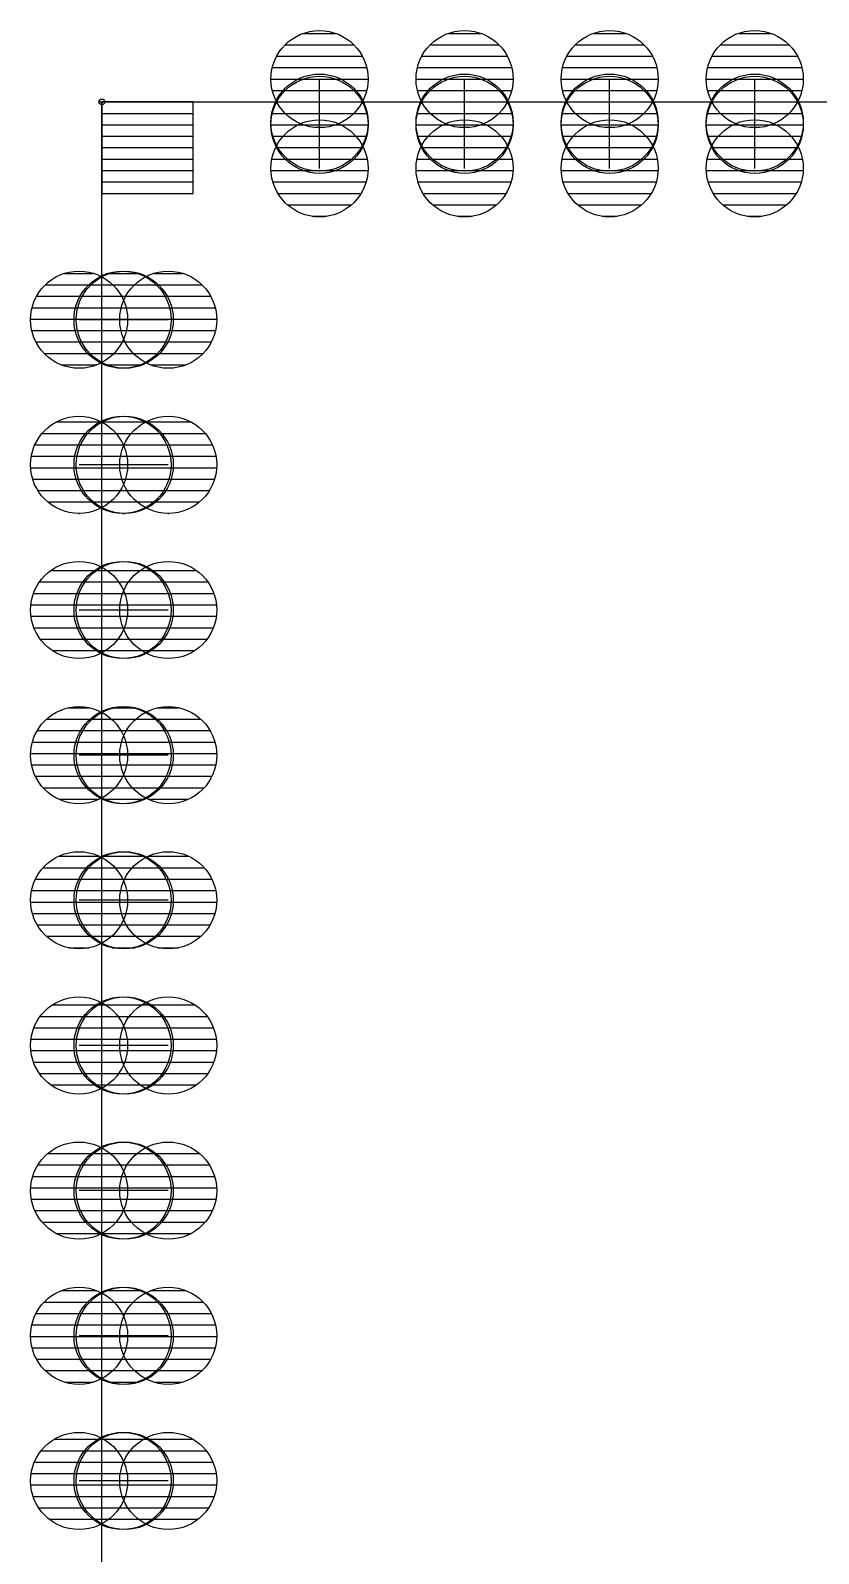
# Model space of a CAD drawing. Extents: x -26 to 0.6, y -0.6 to 26.
# Drawn here: x -26.03 to -19.13, y 12.7 to 26.03 of the extents above; entities that cross this region are included whole.
import ezdxf

# ---------------------------------------------------------------- set-up
doc = ezdxf.new("R2010")
doc.units = 0
doc.layers.get('0').update_dxf_attribs({"linetype": 'CONTINUOUS'})
doc.layers.add('BOTTOMSOLDER', color=6, linetype='CONTINUOUS')
doc.layers.add('MECHANICAL2', color=6, linetype='CONTINUOUS')

# ---------------------------------------------------------------- blocks, each defined once
blk = doc.blocks.new('#POLYLINE_20_')
at = {"layer": 'BOTTOMSOLDER'}
blk.add_line((0.2, -10.16), (-0.2, -10.16), dxfattribs=at)
blk = doc.blocks.new('*X212')
at = {"layer": 'BOTTOMSOLDER', "linetype": 'CONTINUOUS'}
for p, q in [((-0.015, -9.795), (0.415, -9.795)), ((-0.13, -9.895), (0.53, -9.895)), ((-0.219, -10.095), (0.619, -10.095)), ((-0.192, -9.995), (0.592, -9.995)), ((-0.222, -10.195), (0.622, -10.195)), ((-0.201, -10.295), (0.601, -10.295)), ((-0.154, -10.395), (0.554, -10.395)), ((-0.059, -10.495), (0.459, -10.495))]:
    blk.add_line(p, q, dxfattribs=at)
blk = doc.blocks.new('*X213')
at = {"layer": 'BOTTOMSOLDER', "linetype": 'CONTINUOUS'}
for p, q in [((-0.415, -9.795), (0.015, -9.795)), ((-0.53, -9.895), (0.13, -9.895)), ((-0.619, -10.095), (0.219, -10.095)), ((-0.592, -9.995), (0.192, -9.995)), ((-0.622, -10.195), (0.222, -10.195)), ((-0.601, -10.295), (0.201, -10.295)), ((-0.554, -10.395), (0.154, -10.395)), ((-0.459, -10.495), (0.059, -10.495))]:
    blk.add_line(p, q, dxfattribs=at)
blk = doc.blocks.new('#POLYLINE_22_')
at = {"layer": 'BOTTOMSOLDER'}
blk.add_line((0.2, -8.89), (-0.2, -8.89), dxfattribs=at)
blk = doc.blocks.new('*X216')
at = {"layer": 'BOTTOMSOLDER', "linetype": 'CONTINUOUS'}
for p, q in [((0.044, -8.495), (0.356, -8.495)), ((-0.106, -8.595), (0.506, -8.595)), ((-0.176, -8.695), (0.576, -8.695)), ((-0.225, -8.895), (0.625, -8.895)), ((-0.214, -8.795), (0.614, -8.795)), ((-0.211, -8.995), (0.611, -8.995)), ((-0.17, -9.095), (0.57, -9.095)), ((-0.096, -9.195), (0.496, -9.195)), ((0.077, -9.295), (0.323, -9.295))]:
    blk.add_line(p, q, dxfattribs=at)
blk = doc.blocks.new('*X217')
at = {"layer": 'BOTTOMSOLDER', "linetype": 'CONTINUOUS'}
for p, q in [((-0.356, -8.495), (-0.044, -8.495)), ((-0.506, -8.595), (0.106, -8.595)), ((-0.576, -8.695), (0.176, -8.695)), ((-0.625, -8.895), (0.225, -8.895)), ((-0.614, -8.795), (0.214, -8.795)), ((-0.611, -8.995), (0.211, -8.995)), ((-0.57, -9.095), (0.17, -9.095)), ((-0.496, -9.195), (0.096, -9.195)), ((-0.323, -9.295), (-0.077, -9.295))]:
    blk.add_line(p, q, dxfattribs=at)
blk = doc.blocks.new('#POLYLINE_23_')
at = {"layer": 'BOTTOMSOLDER'}
blk.add_line((0.2, -7.62), (-0.2, -7.62), dxfattribs=at)
blk = doc.blocks.new('*X218')
at = {"layer": 'BOTTOMSOLDER', "linetype": 'CONTINUOUS'}
for p, q in [((0.196, -7.195), (0.204, -7.195)), ((-0.071, -7.295), (0.471, -7.295)), ((-0.16, -7.395), (0.56, -7.395)), ((-0.223, -7.595), (0.623, -7.595)), ((-0.204, -7.495), (0.604, -7.495)), ((-0.218, -7.695), (0.618, -7.695)), ((-0.186, -7.795), (0.586, -7.795)), ((-0.122, -7.895), (0.522, -7.895)), ((0.003, -7.995), (0.397, -7.995))]:
    blk.add_line(p, q, dxfattribs=at)
blk = doc.blocks.new('*X219')
at = {"layer": 'BOTTOMSOLDER', "linetype": 'CONTINUOUS'}
for p, q in [((-0.204, -7.195), (-0.196, -7.195)), ((-0.471, -7.295), (0.071, -7.295)), ((-0.56, -7.395), (0.16, -7.395)), ((-0.623, -7.595), (0.223, -7.595)), ((-0.604, -7.495), (0.204, -7.495)), ((-0.618, -7.695), (0.218, -7.695)), ((-0.586, -7.795), (0.186, -7.795)), ((-0.522, -7.895), (0.122, -7.895)), ((-0.397, -7.995), (-0.003, -7.995))]:
    blk.add_line(p, q, dxfattribs=at)
blk = doc.blocks.new('#POLYLINE_24_')
at = {"layer": 'BOTTOMSOLDER'}
blk.add_line((0.2, -6.35), (-0.2, -6.35), dxfattribs=at)
blk = doc.blocks.new('*X220')
at = {"layer": 'BOTTOMSOLDER', "linetype": 'CONTINUOUS'}
for p, q in [((-0.034, -5.995), (0.434, -5.995)), ((-0.138, -6.095), (0.538, -6.095)), ((-0.195, -6.195), (0.595, -6.195)), ((-0.221, -6.395), (0.621, -6.395)), ((-0.22, -6.295), (0.62, -6.295)), ((-0.198, -6.495), (0.598, -6.495)), ((-0.147, -6.595), (0.547, -6.595)), ((-0.047, -6.695), (0.447, -6.695))]:
    blk.add_line(p, q, dxfattribs=at)
blk = doc.blocks.new('*X221')
at = {"layer": 'BOTTOMSOLDER', "linetype": 'CONTINUOUS'}
for p, q in [((-0.434, -5.995), (0.034, -5.995)), ((-0.538, -6.095), (0.138, -6.095)), ((-0.595, -6.195), (0.195, -6.195)), ((-0.621, -6.395), (0.221, -6.395)), ((-0.62, -6.295), (0.22, -6.295)), ((-0.598, -6.495), (0.198, -6.495)), ((-0.547, -6.595), (0.147, -6.595)), ((-0.447, -6.695), (0.047, -6.695))]:
    blk.add_line(p, q, dxfattribs=at)
blk = doc.blocks.new('#POLYLINE_25_')
at = {"layer": 'BOTTOMSOLDER'}
blk.add_line((0.2, -5.08), (-0.2, -5.08), dxfattribs=at)
blk = doc.blocks.new('*X222')
at = {"layer": 'BOTTOMSOLDER', "linetype": 'CONTINUOUS'}
for p, q in [((-0.114, -4.795), (0.514, -4.795)), ((0.022, -4.695), (0.378, -4.695)), ((-0.181, -4.895), (0.581, -4.895)), ((-0.217, -4.995), (0.617, -4.995)), ((-0.224, -5.095), (0.624, -5.095)), ((-0.208, -5.195), (0.608, -5.195)), ((-0.165, -5.295), (0.565, -5.295)), ((-0.084, -5.395), (0.484, -5.395)), ((0.11, -5.495), (0.29, -5.495))]:
    blk.add_line(p, q, dxfattribs=at)
blk = doc.blocks.new('*X223')
at = {"layer": 'BOTTOMSOLDER', "linetype": 'CONTINUOUS'}
for p, q in [((-0.514, -4.795), (0.114, -4.795)), ((-0.378, -4.695), (-0.022, -4.695)), ((-0.581, -4.895), (0.181, -4.895)), ((-0.617, -4.995), (0.217, -4.995)), ((-0.624, -5.095), (0.224, -5.095)), ((-0.608, -5.195), (0.208, -5.195)), ((-0.565, -5.295), (0.165, -5.295)), ((-0.484, -5.395), (0.084, -5.395)), ((-0.29, -5.495), (-0.11, -5.495))]:
    blk.add_line(p, q, dxfattribs=at)
blk = doc.blocks.new('#POLYLINE_26_')
at = {"layer": 'BOTTOMSOLDER'}
blk.add_line((0.2, -3.81), (-0.2, -3.81), dxfattribs=at)
blk = doc.blocks.new('*X224')
at = {"layer": 'BOTTOMSOLDER', "linetype": 'CONTINUOUS'}
for p, q in [((0.11, -3.395), (0.29, -3.395)), ((-0.165, -3.595), (0.565, -3.595)), ((-0.084, -3.495), (0.484, -3.495)), ((-0.208, -3.695), (0.608, -3.695)), ((-0.224, -3.795), (0.624, -3.795)), ((-0.217, -3.895), (0.617, -3.895)), ((-0.181, -3.995), (0.581, -3.995)), ((-0.114, -4.095), (0.514, -4.095)), ((0.022, -4.195), (0.378, -4.195))]:
    blk.add_line(p, q, dxfattribs=at)
blk = doc.blocks.new('*X225')
at = {"layer": 'BOTTOMSOLDER', "linetype": 'CONTINUOUS'}
for p, q in [((-0.29, -3.395), (-0.11, -3.395)), ((-0.565, -3.595), (0.165, -3.595)), ((-0.484, -3.495), (0.084, -3.495)), ((-0.608, -3.695), (0.208, -3.695)), ((-0.624, -3.795), (0.224, -3.795)), ((-0.617, -3.895), (0.217, -3.895)), ((-0.581, -3.995), (0.181, -3.995)), ((-0.514, -4.095), (0.114, -4.095)), ((-0.378, -4.195), (-0.022, -4.195))]:
    blk.add_line(p, q, dxfattribs=at)
blk = doc.blocks.new('#POLYLINE_27_')
at = {"layer": 'BOTTOMSOLDER'}
blk.add_line((0.2, -2.54), (-0.2, -2.54), dxfattribs=at)
blk = doc.blocks.new('*X226')
at = {"layer": 'BOTTOMSOLDER', "linetype": 'CONTINUOUS'}
for p, q in [((-0.047, -2.195), (0.447, -2.195)), ((-0.198, -2.395), (0.598, -2.395)), ((-0.147, -2.295), (0.547, -2.295)), ((-0.221, -2.495), (0.621, -2.495)), ((-0.22, -2.595), (0.62, -2.595)), ((-0.195, -2.695), (0.595, -2.695)), ((-0.138, -2.795), (0.538, -2.795)), ((-0.034, -2.895), (0.434, -2.895))]:
    blk.add_line(p, q, dxfattribs=at)
blk = doc.blocks.new('*X227')
at = {"layer": 'BOTTOMSOLDER', "linetype": 'CONTINUOUS'}
for p, q in [((-0.447, -2.195), (0.047, -2.195)), ((-0.598, -2.395), (0.198, -2.395)), ((-0.547, -2.295), (0.147, -2.295)), ((-0.621, -2.495), (0.221, -2.495)), ((-0.62, -2.595), (0.22, -2.595)), ((-0.595, -2.695), (0.195, -2.695)), ((-0.538, -2.795), (0.138, -2.795)), ((-0.434, -2.895), (0.034, -2.895))]:
    blk.add_line(p, q, dxfattribs=at)
blk = doc.blocks.new('#POLYLINE_28_')
at = {"layer": 'BOTTOMSOLDER'}
blk.add_line((0.2, -1.27), (-0.2, -1.27), dxfattribs=at)
blk = doc.blocks.new('*X228')
at = {"layer": 'BOTTOMSOLDER', "linetype": 'CONTINUOUS'}
for p, q in [((0.003, -0.895), (0.397, -0.895)), ((-0.122, -0.995), (0.522, -0.995)), ((-0.218, -1.195), (0.618, -1.195)), ((-0.186, -1.095), (0.586, -1.095)), ((-0.223, -1.295), (0.623, -1.295)), ((-0.204, -1.395), (0.604, -1.395)), ((-0.16, -1.495), (0.56, -1.495)), ((-0.071, -1.595), (0.471, -1.595)), ((0.196, -1.695), (0.204, -1.695))]:
    blk.add_line(p, q, dxfattribs=at)
blk = doc.blocks.new('*X229')
at = {"layer": 'BOTTOMSOLDER', "linetype": 'CONTINUOUS'}
for p, q in [((-0.397, -0.895), (-0.003, -0.895)), ((-0.522, -0.995), (0.122, -0.995)), ((-0.618, -1.195), (0.218, -1.195)), ((-0.586, -1.095), (0.186, -1.095)), ((-0.623, -1.295), (0.223, -1.295)), ((-0.604, -1.395), (0.204, -1.395)), ((-0.56, -1.495), (0.16, -1.495)), ((-0.471, -1.595), (0.071, -1.595)), ((-0.204, -1.695), (-0.196, -1.695))]:
    blk.add_line(p, q, dxfattribs=at)
blk = doc.blocks.new('#POLYLINE_29_')
at = {"layer": 'BOTTOMSOLDER'}
blk.add_line((0.2, 0), (-0.2, 0), dxfattribs=at)
blk = doc.blocks.new('*X230')
at = {"layer": 'BOTTOMSOLDER', "linetype": 'CONTINUOUS'}
for p, q in [((0.077, 0.405), (0.323, 0.405)), ((-0.096, 0.305), (0.496, 0.305)), ((-0.17, 0.205), (0.57, 0.205)), ((-0.225, 0.005), (0.625, 0.005)), ((-0.211, 0.105), (0.611, 0.105)), ((-0.214, -0.095), (0.614, -0.095)), ((-0.176, -0.195), (0.576, -0.195)), ((-0.106, -0.295), (0.506, -0.295)), ((0.044, -0.395), (0.356, -0.395))]:
    blk.add_line(p, q, dxfattribs=at)
blk = doc.blocks.new('*X231')
at = {"layer": 'BOTTOMSOLDER', "linetype": 'CONTINUOUS'}
for p, q in [((-0.323, 0.405), (-0.077, 0.405)), ((-0.496, 0.305), (0.096, 0.305)), ((-0.57, 0.205), (0.17, 0.205)), ((-0.625, 0.005), (0.225, 0.005)), ((-0.611, 0.105), (0.211, 0.105)), ((-0.614, -0.095), (0.214, -0.095)), ((-0.576, -0.195), (0.176, -0.195)), ((-0.506, -0.295), (0.106, -0.295)), ((-0.356, -0.395), (-0.044, -0.395))]:
    blk.add_line(p, q, dxfattribs=at)
blk = doc.blocks.new('SIP18_1_27_____B_51')
at = {"layer": 'BOTTOMSOLDER'}
for centre, radius in [((-0.2, 0), 0.425), ((0.2, 0), 0.425), ((-0.2, -1.27), 0.425), ((0.2, -1.27), 0.425), ((-0.2, -2.54), 0.425), ((0.2, -2.54), 0.425), ((-0.2, -2.54), 0), ((0.2, -2.54), 0), ((-0.2, -3.81), 0.425), ((0.2, -3.81), 0.425), ((-0.2, -5.08), 0.425), ((0.2, -5.08), 0.425), ((-0.2, -6.35), 0.425), ((0.2, -6.35), 0.425), ((-0.2, -7.62), 0.425), ((0.2, -7.62), 0.425), ((-0.2, -8.89), 0.425), ((0.2, -8.89), 0.425), ((-0.2, -10.16), 0.425), ((0.2, -10.16), 0.425), ((-0.2, -10.16), 0), ((0.2, -10.16), 0)]:
    blk.add_circle(centre, radius, dxfattribs=at)
for name in ['*X231', '*X230', '#POLYLINE_29_', '*X229', '*X228', '#POLYLINE_28_', '*X227', '*X226', '#POLYLINE_27_', '*X225', '*X224', '#POLYLINE_26_', '*X223', '*X222', '#POLYLINE_25_', '*X221', '*X220', '#POLYLINE_24_', '*X219', '*X218', '#POLYLINE_23_', '*X217', '*X216', '#POLYLINE_22_', '*X213', '*X212', '#POLYLINE_20_']:
    blk.add_blockref(name, (0, 0), dxfattribs=at)
blk = doc.blocks.new('#POLYLINE_74_')
at = {"layer": 'BOTTOMSOLDER'}
blk.add_line((0.2, -10.16), (-0.2, -10.16), dxfattribs=at)
blk = doc.blocks.new('*X321')
at = {"layer": 'BOTTOMSOLDER', "linetype": 'CONTINUOUS'}
for p, q in [((-0.015, -9.795), (0.415, -9.795)), ((-0.13, -9.895), (0.53, -9.895)), ((-0.219, -10.095), (0.619, -10.095)), ((-0.192, -9.995), (0.592, -9.995)), ((-0.222, -10.195), (0.622, -10.195)), ((-0.201, -10.295), (0.601, -10.295)), ((-0.154, -10.395), (0.554, -10.395)), ((-0.059, -10.495), (0.459, -10.495))]:
    blk.add_line(p, q, dxfattribs=at)
blk = doc.blocks.new('*X322')
at = {"layer": 'BOTTOMSOLDER', "linetype": 'CONTINUOUS'}
for p, q in [((-0.415, -9.795), (0.015, -9.795)), ((-0.53, -9.895), (0.13, -9.895)), ((-0.619, -10.095), (0.219, -10.095)), ((-0.592, -9.995), (0.192, -9.995)), ((-0.622, -10.195), (0.222, -10.195)), ((-0.601, -10.295), (0.201, -10.295)), ((-0.554, -10.395), (0.154, -10.395)), ((-0.459, -10.495), (0.059, -10.495))]:
    blk.add_line(p, q, dxfattribs=at)
blk = doc.blocks.new('#POLYLINE_76_')
at = {"layer": 'BOTTOMSOLDER'}
blk.add_line((0.2, -8.89), (-0.2, -8.89), dxfattribs=at)
blk = doc.blocks.new('*X325')
at = {"layer": 'BOTTOMSOLDER', "linetype": 'CONTINUOUS'}
for p, q in [((0.044, -8.495), (0.356, -8.495)), ((-0.106, -8.595), (0.506, -8.595)), ((-0.176, -8.695), (0.576, -8.695)), ((-0.225, -8.895), (0.625, -8.895)), ((-0.214, -8.795), (0.614, -8.795)), ((-0.211, -8.995), (0.611, -8.995)), ((-0.17, -9.095), (0.57, -9.095)), ((-0.096, -9.195), (0.496, -9.195)), ((0.077, -9.295), (0.323, -9.295))]:
    blk.add_line(p, q, dxfattribs=at)
blk = doc.blocks.new('*X326')
at = {"layer": 'BOTTOMSOLDER', "linetype": 'CONTINUOUS'}
for p, q in [((-0.356, -8.495), (-0.044, -8.495)), ((-0.506, -8.595), (0.106, -8.595)), ((-0.576, -8.695), (0.176, -8.695)), ((-0.625, -8.895), (0.225, -8.895)), ((-0.614, -8.795), (0.214, -8.795)), ((-0.611, -8.995), (0.211, -8.995)), ((-0.57, -9.095), (0.17, -9.095)), ((-0.496, -9.195), (0.096, -9.195)), ((-0.323, -9.295), (-0.077, -9.295))]:
    blk.add_line(p, q, dxfattribs=at)
blk = doc.blocks.new('#POLYLINE_77_')
at = {"layer": 'BOTTOMSOLDER'}
blk.add_line((0.2, -7.62), (-0.2, -7.62), dxfattribs=at)
blk = doc.blocks.new('*X327')
at = {"layer": 'BOTTOMSOLDER', "linetype": 'CONTINUOUS'}
for p, q in [((0.196, -7.195), (0.204, -7.195)), ((-0.071, -7.295), (0.471, -7.295)), ((-0.16, -7.395), (0.56, -7.395)), ((-0.223, -7.595), (0.623, -7.595)), ((-0.204, -7.495), (0.604, -7.495)), ((-0.218, -7.695), (0.618, -7.695)), ((-0.186, -7.795), (0.586, -7.795)), ((-0.122, -7.895), (0.522, -7.895)), ((0.003, -7.995), (0.397, -7.995))]:
    blk.add_line(p, q, dxfattribs=at)
blk = doc.blocks.new('*X328')
at = {"layer": 'BOTTOMSOLDER', "linetype": 'CONTINUOUS'}
for p, q in [((-0.204, -7.195), (-0.196, -7.195)), ((-0.471, -7.295), (0.071, -7.295)), ((-0.56, -7.395), (0.16, -7.395)), ((-0.623, -7.595), (0.223, -7.595)), ((-0.604, -7.495), (0.204, -7.495)), ((-0.618, -7.695), (0.218, -7.695)), ((-0.586, -7.795), (0.186, -7.795)), ((-0.522, -7.895), (0.122, -7.895)), ((-0.397, -7.995), (-0.003, -7.995))]:
    blk.add_line(p, q, dxfattribs=at)
blk = doc.blocks.new('#POLYLINE_78_')
at = {"layer": 'BOTTOMSOLDER'}
blk.add_line((0.2, -6.35), (-0.2, -6.35), dxfattribs=at)
blk = doc.blocks.new('*X329')
at = {"layer": 'BOTTOMSOLDER', "linetype": 'CONTINUOUS'}
for p, q in [((-0.034, -5.995), (0.434, -5.995)), ((-0.138, -6.095), (0.538, -6.095)), ((-0.195, -6.195), (0.595, -6.195)), ((-0.221, -6.395), (0.621, -6.395)), ((-0.22, -6.295), (0.62, -6.295)), ((-0.198, -6.495), (0.598, -6.495)), ((-0.147, -6.595), (0.547, -6.595)), ((-0.047, -6.695), (0.447, -6.695))]:
    blk.add_line(p, q, dxfattribs=at)
blk = doc.blocks.new('*X330')
at = {"layer": 'BOTTOMSOLDER', "linetype": 'CONTINUOUS'}
for p, q in [((-0.434, -5.995), (0.034, -5.995)), ((-0.538, -6.095), (0.138, -6.095)), ((-0.595, -6.195), (0.195, -6.195)), ((-0.621, -6.395), (0.221, -6.395)), ((-0.62, -6.295), (0.22, -6.295)), ((-0.598, -6.495), (0.198, -6.495)), ((-0.547, -6.595), (0.147, -6.595)), ((-0.447, -6.695), (0.047, -6.695))]:
    blk.add_line(p, q, dxfattribs=at)
blk = doc.blocks.new('#POLYLINE_79_')
at = {"layer": 'BOTTOMSOLDER'}
blk.add_line((0.2, -5.08), (-0.2, -5.08), dxfattribs=at)
blk = doc.blocks.new('*X331')
at = {"layer": 'BOTTOMSOLDER', "linetype": 'CONTINUOUS'}
for p, q in [((-0.114, -4.795), (0.514, -4.795)), ((0.022, -4.695), (0.378, -4.695)), ((-0.181, -4.895), (0.581, -4.895)), ((-0.217, -4.995), (0.617, -4.995)), ((-0.224, -5.095), (0.624, -5.095)), ((-0.208, -5.195), (0.608, -5.195)), ((-0.165, -5.295), (0.565, -5.295)), ((-0.084, -5.395), (0.484, -5.395)), ((0.11, -5.495), (0.29, -5.495))]:
    blk.add_line(p, q, dxfattribs=at)
blk = doc.blocks.new('*X332')
at = {"layer": 'BOTTOMSOLDER', "linetype": 'CONTINUOUS'}
for p, q in [((-0.514, -4.795), (0.114, -4.795)), ((-0.378, -4.695), (-0.022, -4.695)), ((-0.581, -4.895), (0.181, -4.895)), ((-0.617, -4.995), (0.217, -4.995)), ((-0.624, -5.095), (0.224, -5.095)), ((-0.608, -5.195), (0.208, -5.195)), ((-0.565, -5.295), (0.165, -5.295)), ((-0.484, -5.395), (0.084, -5.395)), ((-0.29, -5.495), (-0.11, -5.495))]:
    blk.add_line(p, q, dxfattribs=at)
blk = doc.blocks.new('#POLYLINE_80_')
at = {"layer": 'BOTTOMSOLDER'}
blk.add_line((0.2, -3.81), (-0.2, -3.81), dxfattribs=at)
blk = doc.blocks.new('*X333')
at = {"layer": 'BOTTOMSOLDER', "linetype": 'CONTINUOUS'}
for p, q in [((0.11, -3.395), (0.29, -3.395)), ((-0.165, -3.595), (0.565, -3.595)), ((-0.084, -3.495), (0.484, -3.495)), ((-0.208, -3.695), (0.608, -3.695)), ((-0.224, -3.795), (0.624, -3.795)), ((-0.217, -3.895), (0.617, -3.895)), ((-0.181, -3.995), (0.581, -3.995)), ((-0.114, -4.095), (0.514, -4.095)), ((0.022, -4.195), (0.378, -4.195))]:
    blk.add_line(p, q, dxfattribs=at)
blk = doc.blocks.new('*X334')
at = {"layer": 'BOTTOMSOLDER', "linetype": 'CONTINUOUS'}
for p, q in [((-0.29, -3.395), (-0.11, -3.395)), ((-0.565, -3.595), (0.165, -3.595)), ((-0.484, -3.495), (0.084, -3.495)), ((-0.608, -3.695), (0.208, -3.695)), ((-0.624, -3.795), (0.224, -3.795)), ((-0.617, -3.895), (0.217, -3.895)), ((-0.581, -3.995), (0.181, -3.995)), ((-0.514, -4.095), (0.114, -4.095)), ((-0.378, -4.195), (-0.022, -4.195))]:
    blk.add_line(p, q, dxfattribs=at)
blk = doc.blocks.new('#POLYLINE_81_')
at = {"layer": 'BOTTOMSOLDER'}
blk.add_line((0.2, -2.54), (-0.2, -2.54), dxfattribs=at)
blk = doc.blocks.new('*X335')
at = {"layer": 'BOTTOMSOLDER', "linetype": 'CONTINUOUS'}
for p, q in [((-0.047, -2.195), (0.447, -2.195)), ((-0.198, -2.395), (0.598, -2.395)), ((-0.147, -2.295), (0.547, -2.295)), ((-0.221, -2.495), (0.621, -2.495)), ((-0.22, -2.595), (0.62, -2.595)), ((-0.195, -2.695), (0.595, -2.695)), ((-0.138, -2.795), (0.538, -2.795)), ((-0.034, -2.895), (0.434, -2.895))]:
    blk.add_line(p, q, dxfattribs=at)
blk = doc.blocks.new('*X336')
at = {"layer": 'BOTTOMSOLDER', "linetype": 'CONTINUOUS'}
for p, q in [((-0.447, -2.195), (0.047, -2.195)), ((-0.598, -2.395), (0.198, -2.395)), ((-0.547, -2.295), (0.147, -2.295)), ((-0.621, -2.495), (0.221, -2.495)), ((-0.62, -2.595), (0.22, -2.595)), ((-0.595, -2.695), (0.195, -2.695)), ((-0.538, -2.795), (0.138, -2.795)), ((-0.434, -2.895), (0.034, -2.895))]:
    blk.add_line(p, q, dxfattribs=at)
blk = doc.blocks.new('#POLYLINE_82_')
at = {"layer": 'BOTTOMSOLDER'}
blk.add_line((0.2, -1.27), (-0.2, -1.27), dxfattribs=at)
blk = doc.blocks.new('*X337')
at = {"layer": 'BOTTOMSOLDER', "linetype": 'CONTINUOUS'}
for p, q in [((0.003, -0.895), (0.397, -0.895)), ((-0.122, -0.995), (0.522, -0.995)), ((-0.218, -1.195), (0.618, -1.195)), ((-0.186, -1.095), (0.586, -1.095)), ((-0.223, -1.295), (0.623, -1.295)), ((-0.204, -1.395), (0.604, -1.395)), ((-0.16, -1.495), (0.56, -1.495)), ((-0.071, -1.595), (0.471, -1.595)), ((0.196, -1.695), (0.204, -1.695))]:
    blk.add_line(p, q, dxfattribs=at)
blk = doc.blocks.new('*X338')
at = {"layer": 'BOTTOMSOLDER', "linetype": 'CONTINUOUS'}
for p, q in [((-0.397, -0.895), (-0.003, -0.895)), ((-0.522, -0.995), (0.122, -0.995)), ((-0.618, -1.195), (0.218, -1.195)), ((-0.586, -1.095), (0.186, -1.095)), ((-0.623, -1.295), (0.223, -1.295)), ((-0.604, -1.395), (0.204, -1.395)), ((-0.56, -1.495), (0.16, -1.495)), ((-0.471, -1.595), (0.071, -1.595)), ((-0.204, -1.695), (-0.196, -1.695))]:
    blk.add_line(p, q, dxfattribs=at)
blk = doc.blocks.new('#POLYLINE_83_')
at = {"layer": 'BOTTOMSOLDER'}
blk.add_line((0.2, 0), (-0.2, 0), dxfattribs=at)
blk = doc.blocks.new('*X339')
at = {"layer": 'BOTTOMSOLDER', "linetype": 'CONTINUOUS'}
for p, q in [((0.077, 0.405), (0.323, 0.405)), ((-0.096, 0.305), (0.496, 0.305)), ((-0.17, 0.205), (0.57, 0.205)), ((-0.225, 0.005), (0.625, 0.005)), ((-0.211, 0.105), (0.611, 0.105)), ((-0.214, -0.095), (0.614, -0.095)), ((-0.176, -0.195), (0.576, -0.195)), ((-0.106, -0.295), (0.506, -0.295)), ((0.044, -0.395), (0.356, -0.395))]:
    blk.add_line(p, q, dxfattribs=at)
blk = doc.blocks.new('*X340')
at = {"layer": 'BOTTOMSOLDER', "linetype": 'CONTINUOUS'}
for p, q in [((-0.323, 0.405), (-0.077, 0.405)), ((-0.496, 0.305), (0.096, 0.305)), ((-0.57, 0.205), (0.17, 0.205)), ((-0.625, 0.005), (0.225, 0.005)), ((-0.611, 0.105), (0.211, 0.105)), ((-0.614, -0.095), (0.214, -0.095)), ((-0.576, -0.195), (0.176, -0.195)), ((-0.506, -0.295), (0.106, -0.295)), ((-0.356, -0.395), (-0.044, -0.395))]:
    blk.add_line(p, q, dxfattribs=at)
blk = doc.blocks.new('SIP18_1_27______47')
at = {"layer": 'BOTTOMSOLDER'}
for centre, radius in [((-0.2, 0), 0.425), ((0.2, 0), 0.425), ((-0.2, -1.27), 0.425), ((0.2, -1.27), 0.425), ((-0.2, -2.54), 0.425), ((0.2, -2.54), 0.425), ((-0.2, -2.54), 0), ((0.2, -2.54), 0), ((-0.2, -3.81), 0.425), ((0.2, -3.81), 0.425), ((-0.2, -5.08), 0.425), ((0.2, -5.08), 0.425), ((-0.2, -6.35), 0.425), ((0.2, -6.35), 0.425), ((-0.2, -7.62), 0.425), ((0.2, -7.62), 0.425), ((-0.2, -8.89), 0.425), ((0.2, -8.89), 0.425), ((-0.2, -10.16), 0.425), ((0.2, -10.16), 0.425), ((-0.2, -10.16), 0), ((0.2, -10.16), 0)]:
    blk.add_circle(centre, radius, dxfattribs=at)
for name in ['*X340', '*X339', '#POLYLINE_83_', '*X338', '*X337', '#POLYLINE_82_', '*X336', '*X335', '#POLYLINE_81_', '*X334', '*X333', '#POLYLINE_80_', '*X332', '*X331', '#POLYLINE_79_', '*X330', '*X329', '#POLYLINE_78_', '*X328', '*X327', '#POLYLINE_77_', '*X326', '*X325', '#POLYLINE_76_', '*X322', '*X321', '#POLYLINE_74_']:
    blk.add_blockref(name, (0, 0), dxfattribs=at)
blk = doc.blocks.new('#POLYLINE_103_')
at = {"layer": 'BOTTOMSOLDER'}
blk.add_line((-17.78, -0.2), (-17.78, 0.2), dxfattribs=at)
blk = doc.blocks.new('*X379')
at = {"layer": 'BOTTOMSOLDER', "linetype": 'CONTINUOUS'}
for p, q in [((-17.92, 0.2), (-17.64, 0.2)), ((-18.153, 0), (-17.407, 0)), ((-18.081, 0.1), (-17.479, 0.1)), ((-18.192, -0.1), (-17.368, -0.1)), ((-18.205, -0.2), (-17.355, -0.2)), ((-18.192, -0.3), (-17.368, -0.3)), ((-18.153, -0.4), (-17.407, -0.4)), ((-18.081, -0.5), (-17.479, -0.5)), ((-17.92, -0.6), (-17.64, -0.6))]:
    blk.add_line(p, q, dxfattribs=at)
blk = doc.blocks.new('*X380')
at = {"layer": 'BOTTOMSOLDER', "linetype": 'CONTINUOUS'}
for p, q in [((-17.92, 0.6), (-17.64, 0.6)), ((-18.153, 0.4), (-17.407, 0.4)), ((-18.081, 0.5), (-17.479, 0.5)), ((-18.192, 0.3), (-17.368, 0.3)), ((-18.205, 0.2), (-17.355, 0.2)), ((-18.192, 0.1), (-17.368, 0.1)), ((-18.153, 0), (-17.407, 0)), ((-18.081, -0.1), (-17.479, -0.1)), ((-17.92, -0.2), (-17.64, -0.2))]:
    blk.add_line(p, q, dxfattribs=at)
blk = doc.blocks.new('#POLYLINE_105_')
at = {"layer": 'BOTTOMSOLDER'}
blk.add_line((-19.05, -0.2), (-19.05, 0.2), dxfattribs=at)
blk = doc.blocks.new('*X383')
at = {"layer": 'BOTTOMSOLDER', "linetype": 'CONTINUOUS'}
for p, q in [((-19.19, 0.2), (-18.91, 0.2)), ((-19.423, 0), (-18.677, 0)), ((-19.351, 0.1), (-18.749, 0.1)), ((-19.462, -0.1), (-18.638, -0.1)), ((-19.475, -0.2), (-18.625, -0.2)), ((-19.462, -0.3), (-18.638, -0.3)), ((-19.423, -0.4), (-18.677, -0.4)), ((-19.351, -0.5), (-18.749, -0.5)), ((-19.19, -0.6), (-18.91, -0.6))]:
    blk.add_line(p, q, dxfattribs=at)
blk = doc.blocks.new('*X384')
at = {"layer": 'BOTTOMSOLDER', "linetype": 'CONTINUOUS'}
for p, q in [((-19.19, 0.6), (-18.91, 0.6)), ((-19.423, 0.4), (-18.677, 0.4)), ((-19.351, 0.5), (-18.749, 0.5)), ((-19.462, 0.3), (-18.638, 0.3)), ((-19.475, 0.2), (-18.625, 0.2)), ((-19.462, 0.1), (-18.638, 0.1)), ((-19.423, 0), (-18.677, 0)), ((-19.351, -0.1), (-18.749, -0.1)), ((-19.19, -0.2), (-18.91, -0.2))]:
    blk.add_line(p, q, dxfattribs=at)
blk = doc.blocks.new('#POLYLINE_106_')
at = {"layer": 'BOTTOMSOLDER'}
blk.add_line((-20.32, -0.2), (-20.32, 0.2), dxfattribs=at)
blk = doc.blocks.new('*X385')
at = {"layer": 'BOTTOMSOLDER', "linetype": 'CONTINUOUS'}
for p, q in [((-20.46, 0.2), (-20.18, 0.2)), ((-20.693, 0), (-19.947, 0)), ((-20.621, 0.1), (-20.019, 0.1)), ((-20.732, -0.1), (-19.908, -0.1)), ((-20.745, -0.2), (-19.895, -0.2)), ((-20.732, -0.3), (-19.908, -0.3)), ((-20.693, -0.4), (-19.947, -0.4)), ((-20.621, -0.5), (-20.019, -0.5)), ((-20.46, -0.6), (-20.18, -0.6))]:
    blk.add_line(p, q, dxfattribs=at)
blk = doc.blocks.new('*X386')
at = {"layer": 'BOTTOMSOLDER', "linetype": 'CONTINUOUS'}
for p, q in [((-20.46, 0.6), (-20.18, 0.6)), ((-20.693, 0.4), (-19.947, 0.4)), ((-20.621, 0.5), (-20.019, 0.5)), ((-20.732, 0.3), (-19.908, 0.3)), ((-20.745, 0.2), (-19.895, 0.2)), ((-20.732, 0.1), (-19.908, 0.1)), ((-20.693, 0), (-19.947, 0)), ((-20.621, -0.1), (-20.019, -0.1)), ((-20.46, -0.2), (-20.18, -0.2))]:
    blk.add_line(p, q, dxfattribs=at)
blk = doc.blocks.new('#POLYLINE_107_')
at = {"layer": 'BOTTOMSOLDER'}
blk.add_line((-21.59, -0.2), (-21.59, 0.2), dxfattribs=at)
blk = doc.blocks.new('*X387')
at = {"layer": 'BOTTOMSOLDER', "linetype": 'CONTINUOUS'}
for p, q in [((-21.73, 0.2), (-21.45, 0.2)), ((-21.963, 0), (-21.217, 0)), ((-21.891, 0.1), (-21.289, 0.1)), ((-22.002, -0.1), (-21.178, -0.1)), ((-22.015, -0.2), (-21.165, -0.2)), ((-22.002, -0.3), (-21.178, -0.3)), ((-21.963, -0.4), (-21.217, -0.4)), ((-21.891, -0.5), (-21.289, -0.5)), ((-21.73, -0.6), (-21.45, -0.6))]:
    blk.add_line(p, q, dxfattribs=at)
blk = doc.blocks.new('*X388')
at = {"layer": 'BOTTOMSOLDER', "linetype": 'CONTINUOUS'}
for p, q in [((-21.73, 0.6), (-21.45, 0.6)), ((-21.963, 0.4), (-21.217, 0.4)), ((-21.891, 0.5), (-21.289, 0.5)), ((-22.002, 0.3), (-21.178, 0.3)), ((-22.015, 0.2), (-21.165, 0.2)), ((-22.002, 0.1), (-21.178, 0.1)), ((-21.963, 0), (-21.217, 0)), ((-21.891, -0.1), (-21.289, -0.1)), ((-21.73, -0.2), (-21.45, -0.2))]:
    blk.add_line(p, q, dxfattribs=at)
blk = doc.blocks.new('SIP18_1_27______46')
at = {"layer": 'BOTTOMSOLDER'}
for centre, radius in [((-21.59, 0.2), 0.425), ((-20.32, 0.2), 0.425), ((-19.05, 0.2), 0.425), ((-17.78, 0.2), 0.425), ((-21.59, -0.2), 0.425), ((-21.59, 0.2), 0), ((-20.32, -0.2), 0.425), ((-20.32, 0.2), 0), ((-19.05, -0.2), 0.425), ((-19.05, 0.2), 0), ((-17.78, -0.2), 0.425), ((-17.78, 0.2), 0), ((-21.59, -0.2), 0), ((-20.32, -0.2), 0), ((-19.05, -0.2), 0), ((-17.78, -0.2), 0)]:
    blk.add_circle(centre, radius, dxfattribs=at)
for name in ['*X388', '*X386', '*X384', '*X380', '*X387', '#POLYLINE_107_', '*X385', '#POLYLINE_106_', '*X383', '#POLYLINE_105_', '*X379', '#POLYLINE_103_']:
    blk.add_blockref(name, (0, 0), dxfattribs=at)
blk = doc.blocks.new('#POLYLINE_139_')
at = {"layer": 'BOTTOMSOLDER'}
blk.add_line((-17.78, -0.2), (-17.78, 0.2), dxfattribs=at)
blk = doc.blocks.new('*X451')
at = {"layer": 'BOTTOMSOLDER', "linetype": 'CONTINUOUS'}
for p, q in [((-17.965, 0.181), (-17.595, 0.181)), ((-18.097, 0.081), (-17.463, 0.081)), ((-18.197, -0.119), (-17.363, -0.119)), ((-18.163, -0.019), (-17.397, -0.019)), ((-18.204, -0.219), (-17.356, -0.219)), ((-18.186, -0.319), (-17.374, -0.319)), ((-18.143, -0.419), (-17.417, -0.419)), ((-18.059, -0.519), (-17.501, -0.519)), ((-17.845, -0.619), (-17.715, -0.619))]:
    blk.add_line(p, q, dxfattribs=at)
blk = doc.blocks.new('*X452')
at = {"layer": 'BOTTOMSOLDER', "linetype": 'CONTINUOUS'}
for p, q in [((-17.965, 0.581), (-17.595, 0.581)), ((-18.097, 0.481), (-17.463, 0.481)), ((-18.197, 0.281), (-17.363, 0.281)), ((-18.163, 0.381), (-17.397, 0.381)), ((-18.204, 0.181), (-17.356, 0.181)), ((-18.186, 0.081), (-17.374, 0.081)), ((-18.143, -0.019), (-17.417, -0.019)), ((-18.059, -0.119), (-17.501, -0.119)), ((-17.845, -0.219), (-17.715, -0.219))]:
    blk.add_line(p, q, dxfattribs=at)
blk = doc.blocks.new('#POLYLINE_141_')
at = {"layer": 'BOTTOMSOLDER'}
blk.add_line((-19.05, -0.2), (-19.05, 0.2), dxfattribs=at)
blk = doc.blocks.new('*X455')
at = {"layer": 'BOTTOMSOLDER', "linetype": 'CONTINUOUS'}
for p, q in [((-19.235, 0.181), (-18.865, 0.181)), ((-19.367, 0.081), (-18.733, 0.081)), ((-19.467, -0.119), (-18.633, -0.119)), ((-19.433, -0.019), (-18.667, -0.019)), ((-19.474, -0.219), (-18.626, -0.219)), ((-19.456, -0.319), (-18.644, -0.319)), ((-19.413, -0.419), (-18.687, -0.419)), ((-19.329, -0.519), (-18.771, -0.519)), ((-19.115, -0.619), (-18.985, -0.619))]:
    blk.add_line(p, q, dxfattribs=at)
blk = doc.blocks.new('*X456')
at = {"layer": 'BOTTOMSOLDER', "linetype": 'CONTINUOUS'}
for p, q in [((-19.235, 0.581), (-18.865, 0.581)), ((-19.367, 0.481), (-18.733, 0.481)), ((-19.467, 0.281), (-18.633, 0.281)), ((-19.433, 0.381), (-18.667, 0.381)), ((-19.474, 0.181), (-18.626, 0.181)), ((-19.456, 0.081), (-18.644, 0.081)), ((-19.413, -0.019), (-18.687, -0.019)), ((-19.329, -0.119), (-18.771, -0.119)), ((-19.115, -0.219), (-18.985, -0.219))]:
    blk.add_line(p, q, dxfattribs=at)
blk = doc.blocks.new('#POLYLINE_142_')
at = {"layer": 'BOTTOMSOLDER'}
blk.add_line((-20.32, -0.2), (-20.32, 0.2), dxfattribs=at)
blk = doc.blocks.new('*X457')
at = {"layer": 'BOTTOMSOLDER', "linetype": 'CONTINUOUS'}
for p, q in [((-20.505, 0.181), (-20.135, 0.181)), ((-20.637, 0.081), (-20.003, 0.081)), ((-20.737, -0.119), (-19.903, -0.119)), ((-20.703, -0.019), (-19.937, -0.019)), ((-20.744, -0.219), (-19.896, -0.219)), ((-20.726, -0.319), (-19.914, -0.319)), ((-20.683, -0.419), (-19.957, -0.419)), ((-20.599, -0.519), (-20.041, -0.519)), ((-20.385, -0.619), (-20.255, -0.619))]:
    blk.add_line(p, q, dxfattribs=at)
blk = doc.blocks.new('*X458')
at = {"layer": 'BOTTOMSOLDER', "linetype": 'CONTINUOUS'}
for p, q in [((-20.505, 0.581), (-20.135, 0.581)), ((-20.637, 0.481), (-20.003, 0.481)), ((-20.737, 0.281), (-19.903, 0.281)), ((-20.703, 0.381), (-19.937, 0.381)), ((-20.744, 0.181), (-19.896, 0.181)), ((-20.726, 0.081), (-19.914, 0.081)), ((-20.683, -0.019), (-19.957, -0.019)), ((-20.599, -0.119), (-20.041, -0.119)), ((-20.385, -0.219), (-20.255, -0.219))]:
    blk.add_line(p, q, dxfattribs=at)
blk = doc.blocks.new('#POLYLINE_143_')
at = {"layer": 'BOTTOMSOLDER'}
blk.add_line((-21.59, -0.2), (-21.59, 0.2), dxfattribs=at)
blk = doc.blocks.new('*X459')
at = {"layer": 'BOTTOMSOLDER', "linetype": 'CONTINUOUS'}
for p, q in [((-21.775, 0.181), (-21.405, 0.181)), ((-21.907, 0.081), (-21.273, 0.081)), ((-22.007, -0.119), (-21.173, -0.119)), ((-21.973, -0.019), (-21.207, -0.019)), ((-22.014, -0.219), (-21.166, -0.219)), ((-21.996, -0.319), (-21.184, -0.319)), ((-21.953, -0.419), (-21.227, -0.419)), ((-21.869, -0.519), (-21.311, -0.519)), ((-21.655, -0.619), (-21.525, -0.619))]:
    blk.add_line(p, q, dxfattribs=at)
blk = doc.blocks.new('*X460')
at = {"layer": 'BOTTOMSOLDER', "linetype": 'CONTINUOUS'}
for p, q in [((-21.775, 0.581), (-21.405, 0.581)), ((-21.907, 0.481), (-21.273, 0.481)), ((-22.007, 0.281), (-21.173, 0.281)), ((-21.973, 0.381), (-21.207, 0.381)), ((-22.014, 0.181), (-21.166, 0.181)), ((-21.996, 0.081), (-21.184, 0.081)), ((-21.953, -0.019), (-21.227, -0.019)), ((-21.869, -0.119), (-21.311, -0.119)), ((-21.655, -0.219), (-21.525, -0.219))]:
    blk.add_line(p, q, dxfattribs=at)
blk = doc.blocks.new('SIP18_1_27_____B_44')
at = {"layer": 'BOTTOMSOLDER'}
for centre, radius in [((-21.59, 0.2), 0.425), ((-20.32, 0.2), 0.425), ((-19.05, 0.2), 0.425), ((-17.78, 0.2), 0.425), ((-21.59, -0.2), 0.425), ((-21.59, 0.2), 0), ((-20.32, -0.2), 0.425), ((-20.32, 0.2), 0), ((-19.05, -0.2), 0.425), ((-19.05, 0.2), 0), ((-17.78, -0.2), 0.425), ((-17.78, 0.2), 0), ((-21.59, -0.2), 0), ((-20.32, -0.2), 0), ((-19.05, -0.2), 0), ((-17.78, -0.2), 0)]:
    blk.add_circle(centre, radius, dxfattribs=at)
for name in ['*X460', '*X458', '*X456', '*X452', '*X459', '#POLYLINE_143_', '*X457', '#POLYLINE_142_', '*X455', '#POLYLINE_141_', '*X451', '#POLYLINE_139_']:
    blk.add_blockref(name, (0, 0), dxfattribs=at)
blk = doc.blocks.new('*X461')
at = {"layer": 'BOTTOMSOLDER', "linetype": 'CONTINUOUS'}
for p, q in [((-0.4, 0.3), (0.4, 0.3)), ((-0.4, 0.2), (0.4, 0.2)), ((-0.4, 0.1), (0.4, 0.1)), ((-0.4, 0), (0.4, 0)), ((-0.4, -0.1), (0.4, -0.1)), ((-0.4, -0.2), (0.4, -0.2)), ((-0.4, -0.3), (0.4, -0.3))]:
    blk.add_line(p, q, dxfattribs=at)
blk = doc.blocks.new('SIP1_____B_3')
at = {"layer": 'BOTTOMSOLDER'}
blk.add_lwpolyline([(0.4, 0.4), (-0.4, 0.4), (-0.4, -0.4), (0.4, -0.4), (0.4, 0.4)], dxfattribs=at)
blk.add_blockref('*X461', (0, 0), dxfattribs=at)
blk = doc.blocks.new('*X165')
at = {"layer": 'MECHANICAL2', "linetype": 'CONTINUOUS'}
blk.add_line((-25.4254, 25.4), (-25.3746, 25.4), dxfattribs=at)
blk = doc.blocks.new('#POLYLINE_145_')
at = {"layer": 'MECHANICAL2'}
blk.add_line((-25.4, 0), (-25.4, 25.4), dxfattribs=at)
blk = doc.blocks.new('*X168')
at = {"layer": 'MECHANICAL2', "linetype": 'CONTINUOUS'}
blk.add_line((-25.4254, 25.4), (-25.3746, 25.4), dxfattribs=at)
blk = doc.blocks.new('#POLYLINE_146_')
at = {"layer": 'MECHANICAL2'}
blk.add_line((-25.4, 25.4), (0, 25.4), dxfattribs=at)

msp = doc.modelspace()

# ---------------------------------------------------------------- linework, layer by layer
at = {"layer": 'MECHANICAL2'}
for radius in [0.0254, 0.0254, 0, 0]:
    msp.add_circle((-25.4, 25.4), radius, dxfattribs=at)

# ---------------------------------------------------------------- block references
for name, p in [('SIP18_1_27______46', (-1.905, 25.4)), ('SIP18_1_27_____B_44', (-1.905, 25.019)), ('SIP1_____B_3', (-25, 25)), ('SIP18_1_27______47', (-25.4, 23.495)), ('SIP18_1_27_____B_51', (-25.019, 23.495))]:
    msp.add_blockref(name, p)
for name in ['*X165', '*X168', '#POLYLINE_145_', '#POLYLINE_146_']:
    msp.add_blockref(name, (0, 0), dxfattribs=at)

doc.saveas('drawing.dxf')
